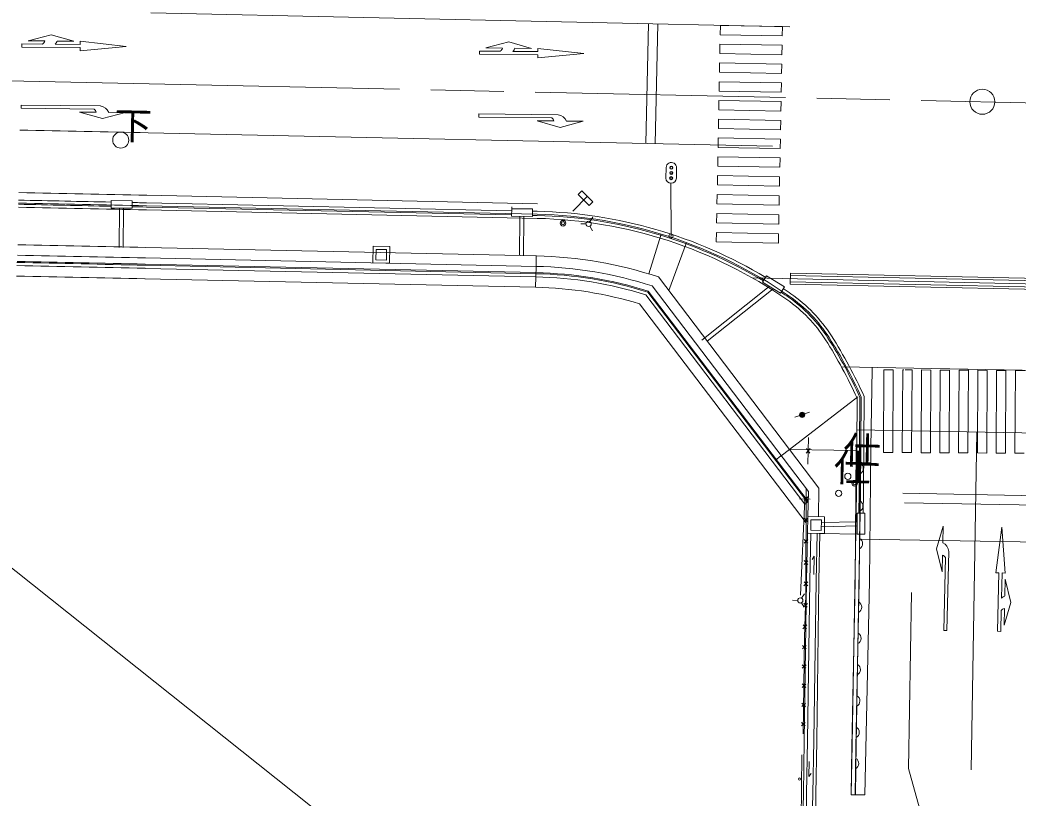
# Model space of a CAD drawing. Units: millimetres on the paper. Extents: x 40 to 680, y 20 to 380.
# Drawn here: x 423.22 to 471.05, y 254.19 to 291.49 of the extents above; entities that cross this region are included whole.
import ezdxf
from ezdxf.enums import TextEntityAlignment as Align

# ---------------------------------------------------------------- set-up
doc = ezdxf.new("R2010")
doc.units = ezdxf.units.MM
doc.linetypes.add('CHAIN', pattern=[18.5, 12, -1.5, 3.5, -1.5])
for name, color, linetype, lineweight in [('M-BGD', 7, 'Continuous', 13), ('M-BMK', 2, 'CHAIN', 13), ('M-STR-HTXT', 7, 'Continuous', 13), ('M-WORK', 1, 'Continuous', 13)]:
    doc.layers.add(name, color=color, linetype=linetype, lineweight=lineweight)
doc.styles.add('ＭＳ ゴシック', font='')
doc.styles.get('ＭＳ ゴシック').set_extended_font_data('MS Gothic')

msp = doc.modelspace()

# ---------------------------------------------------------------- linework, layer by layer
at = {"layer": 'M-BGD'}
msp.add_circle((469.336, 287.565), 0.6, dxfattribs=at)
at = {"layer": 'M-BMK'}
msp.add_line((429.413, 288.429), (540.325, 286.027), dxfattribs=at)
msp.add_arc((295.132, -5930.911), 6220.79, 88.76313, 89.20588, dxfattribs=at)
at = {"layer": 'M-STR-HTXT'}
msp.add_line((460.586, 247.345), (460.684, 256.255), dxfattribs=at)
at = {"layer": 'M-WORK'}
for p, q in [((460.106, 291.165), (429.486, 291.829)), ((453.209, 285.563), (453.334, 291.312)), ((453.659, 285.554), (453.783, 291.302)), ((456.781, 291.229), (456.773, 290.779)), ((459.758, 291.173), (456.781, 291.229)), ((459.75, 290.723), (459.758, 291.173)), ((423.302, 290.34), (423.301, 290.19)), ((424.302, 290.33), (423.302, 290.34)), ((424.706, 290.777), (423.604, 290.487)), ((424.404, 290.479), (423.604, 290.487)), ((425.804, 290.466), (424.706, 290.777)), ((426.102, 290.314), (424.902, 290.325)), ((425.804, 290.466), (425.004, 290.474)), ((426.104, 290.464), (426.102, 290.314)), ((428.301, 290.218), (426.104, 290.464)), ((446.641, 290.433), (445.538, 290.143)), ((447.738, 290.123), (446.641, 290.433)), ((456.764, 290.329), (456.756, 289.879)), ((456.764, 290.329), (459.742, 290.273)), ((456.773, 290.779), (459.75, 290.723)), ((426.101, 290.164), (423.301, 290.19)), ((428.301, 290.218), (426.099, 290.014)), ((426.101, 290.164), (426.099, 290.014)), ((445.237, 289.996), (445.235, 289.846)), ((448.035, 289.82), (445.235, 289.846)), ((446.237, 289.987), (445.237, 289.996)), ((446.338, 290.136), (445.538, 290.143)), ((448.037, 289.97), (446.837, 289.981)), ((447.738, 290.123), (446.938, 290.13)), ((450.236, 289.874), (448.034, 289.67)), ((448.038, 290.12), (448.037, 289.97)), ((450.236, 289.874), (448.038, 290.12)), ((456.756, 289.879), (459.733, 289.823)), ((459.742, 290.273), (459.733, 289.823)), ((448.035, 289.82), (448.034, 289.67)), ((456.747, 289.429), (456.739, 288.979)), ((456.747, 289.429), (459.725, 289.373)), ((459.725, 289.373), (459.716, 288.923)), ((456.739, 288.979), (459.716, 288.923)), ((456.73, 288.529), (456.722, 288.079)), ((456.73, 288.529), (459.708, 288.473)), ((459.708, 288.473), (459.699, 288.023)), ((456.722, 288.079), (459.699, 288.023)), ((456.714, 287.629), (456.705, 287.179)), ((456.714, 287.629), (459.691, 287.573)), ((459.691, 287.573), (459.682, 287.123)), ((423.274, 287.253), (423.275, 287.403)), ((426.773, 287.217), (423.274, 287.253)), ((427.07, 287.364), (423.275, 287.403)), ((427.169, 286.763), (426.072, 287.074)), ((426.872, 287.066), (426.072, 287.074)), ((428.272, 287.051), (427.169, 286.763)), ((428.272, 287.051), (427.472, 287.06)), ((445.207, 286.831), (445.208, 286.981)), ((449.003, 286.942), (445.208, 286.981)), ((456.705, 287.179), (459.682, 287.123)), ((448.706, 286.795), (445.207, 286.831)), ((449.102, 286.34), (448.005, 286.652)), ((448.805, 286.644), (448.005, 286.652)), ((450.205, 286.629), (449.102, 286.34)), ((450.205, 286.629), (449.405, 286.637)), ((456.697, 286.729), (456.688, 286.279)), ((456.697, 286.729), (459.674, 286.673)), ((459.674, 286.673), (459.665, 286.223)), ((459.288, 285.432), (429.362, 286.08)), ((456.688, 286.279), (459.665, 286.223)), ((456.68, 285.83), (456.671, 285.38)), ((456.68, 285.83), (459.657, 285.774)), ((459.657, 285.774), (459.648, 285.324)), ((456.671, 285.38), (459.648, 285.324)), ((456.663, 284.93), (456.654, 284.48)), ((456.663, 284.93), (459.64, 284.874)), ((459.631, 284.424), (459.64, 284.874)), ((454.174, 283.911), (454.185, 284.411)), ((454.674, 283.9), (454.684, 284.4)), ((456.654, 284.48), (459.631, 284.424)), ((454.404, 283.657), (454.418, 281.128)), ((456.646, 284.03), (456.637, 283.58)), ((456.646, 284.03), (459.623, 283.974)), ((459.615, 283.524), (459.623, 283.974)), ((450.14, 283.3), (449.965, 283.122)), ((450.14, 283.3), (450.675, 282.776)), ((456.637, 283.58), (459.615, 283.524)), ((427.594, 282.828), (427.59, 282.468)), ((428.594, 282.817), (427.594, 282.828)), ((428.594, 282.817), (428.59, 282.458)), ((446.78, 282.342), (429.289, 282.721)), ((448.017, 282.675), (429.297, 283.081)), ((450.407, 283.038), (449.708, 282.324)), ((449.965, 283.122), (450.5, 282.597)), ((450.675, 282.776), (450.5, 282.597)), ((456.629, 283.119), (456.62, 282.669)), ((456.62, 282.669), (459.597, 282.613)), ((456.629, 283.119), (459.606, 283.063)), ((459.597, 282.613), (459.606, 283.063)), ((428.59, 282.458), (427.59, 282.468)), ((427.983, 282.464), (427.965, 280.585)), ((428.183, 282.462), (428.165, 280.581)), ((448.002, 281.975), (429.282, 282.381)), ((446.778, 282.142), (429.285, 282.521)), ((448.006, 282.175), (429.286, 282.581)), ((446.781, 282.437), (446.778, 282.077)), ((447.781, 282.427), (446.781, 282.437)), ((446.787, 282.528), (446.79, 282.378)), ((447.781, 282.427), (447.777, 282.067)), ((448.009, 282.315), (447.78, 282.32)), ((456.611, 282.209), (456.603, 281.759)), ((456.611, 282.209), (459.589, 282.153)), ((447.777, 282.067), (446.778, 282.077)), ((447.17, 282.048), (447.152, 280.195)), ((447.37, 282.046), (447.352, 280.191)), ((448.005, 282.115), (447.778, 282.12)), ((450.343, 281.714), (450.093, 281.72)), ((450.533, 281.819), (450.663, 282.032)), ((456.603, 281.759), (459.58, 281.703)), ((459.58, 281.703), (459.589, 282.153)), ((450.528, 281.602), (450.649, 281.383)), ((456.594, 281.298), (456.586, 280.848)), ((456.594, 281.298), (459.572, 281.242)), ((459.563, 280.792), (459.572, 281.242)), ((453.357, 279.313), (453.94, 281.226)), ((454.307, 278.519), (455.156, 280.816)), ((456.586, 280.848), (459.563, 280.792)), ((447.963, 280.176), (429.243, 280.581)), ((440.141, 280.645), (440.123, 279.846)), ((440.94, 280.628), (440.141, 280.645)), ((440.923, 279.828), (440.94, 280.628)), ((447.952, 279.676), (429.232, 280.081)), ((440.123, 279.846), (440.923, 279.828)), ((447.963, 280.176), (447.952, 279.676)), ((447.941, 279.176), (429.221, 279.581)), ((447.944, 279.326), (429.224, 279.731)), ((447.945, 279.376), (429.225, 279.781)), ((447.93, 278.676), (447.952, 279.676)), ((460.136, 279.35), (460.125, 278.83)), ((460.136, 279.35), (481.61, 278.885)), ((447.93, 278.676), (429.21, 279.082)), ((461.5, 269.05), (453.815, 279.167)), ((458.308, 279.129), (486.519, 278.518)), ((458.997, 279.218), (458.808, 278.912)), ((459.659, 278.386), (458.808, 278.912)), ((459.848, 278.692), (458.997, 279.218)), ((460.127, 278.94), (486.366, 278.372)), ((460.134, 279.24), (486.672, 278.665)), ((460.952, 268.367), (453.299, 278.441)), ((460.991, 268.399), (453.33, 278.483)), ((460.998, 268.885), (453.511, 278.74)), ((459.128, 278.714), (455.897, 276.133)), ((459.309, 278.603), (456.157, 276.085)), ((459.848, 278.692), (459.659, 278.386)), ((460.125, 278.83), (481.599, 278.365)), ((460.834, 268.274), (453.209, 278.312)), ((460.886, 267.38), (452.908, 277.881)), ((462.59, 274.857), (478.48, 274.56)), ((464.06, 274.742), (463.995, 270.978)), ((464.063, 274.841), (464.06, 274.742)), ((464.62, 274.719), (464.598, 270.756)), ((464.62, 274.72), (465.063, 274.717)), ((465.042, 270.753), (465.063, 274.717)), ((465.519, 274.714), (465.498, 270.751)), ((465.519, 274.714), (465.576, 274.714)), ((465.635, 274.713), (465.969, 274.712)), ((465.969, 274.712), (465.948, 270.749)), ((466.419, 274.709), (466.398, 270.746)), ((466.419, 274.709), (466.869, 274.707)), ((466.869, 274.707), (466.848, 270.744)), ((467.319, 274.704), (467.298, 270.741)), ((467.319, 274.704), (467.769, 274.702)), ((467.769, 274.702), (467.748, 270.739)), ((468.219, 274.699), (468.198, 270.736)), ((468.219, 274.699), (468.669, 274.697)), ((468.669, 274.697), (468.648, 270.734)), ((469.119, 274.694), (469.098, 270.731)), ((469.119, 274.694), (469.569, 274.692)), ((469.569, 274.692), (469.548, 270.729)), ((470.019, 274.69), (469.998, 270.727)), ((470.019, 274.69), (470.469, 274.687)), ((470.469, 274.687), (470.448, 270.724)), ((470.919, 274.685), (470.898, 270.722)), ((470.919, 274.685), (471.369, 274.682)), ((460.097, 270.898), (463.367, 273.424)), ((463.301, 268.84), (463.331, 273.364)), ((463.441, 268.839), (463.472, 273.393)), ((463.501, 268.839), (463.532, 273.406)), ((463.641, 268.838), (463.672, 273.435)), ((460.343, 272.44), (461.054, 272.681)), ((463.31, 271.843), (478.277, 271.563)), ((469.079, 271.735), (468.801, 255.55)), ((461.006, 271.472), (460.973, 270.194)), ((459.699, 270.595), (460.097, 270.898)), ((463.294, 270.843), (460.097, 270.898)), ((461.081, 270.944), (460.898, 270.722)), ((460.904, 270.948), (461.075, 270.718)), ((463.295, 270.987), (463.236, 264.59)), ((463.495, 270.985), (463.295, 270.987)), ((463.495, 270.985), (463.436, 264.588)), ((463.995, 270.978), (463.936, 264.584)), ((464.598, 270.756), (465.042, 270.753)), ((465.498, 270.751), (465.948, 270.749)), ((466.398, 270.746), (466.848, 270.744)), ((467.298, 270.741), (467.748, 270.739)), ((468.198, 270.736), (468.648, 270.734)), ((469.098, 270.731), (469.548, 270.729)), ((469.998, 270.727), (470.448, 270.724)), ((470.898, 270.722), (471.348, 270.719)), ((459.411, 270.374), (459.684, 270.592)), ((460.89, 269.052), (460.876, 263.948)), ((460.978, 267.682), (460.998, 268.885)), ((461.478, 267.674), (461.5, 269.05)), ((463.301, 268.842), (463.096, 256.778)), ((463.501, 268.839), (463.296, 256.774)), ((463.441, 268.84), (463.424, 267.841)), ((463.64, 268.836), (463.624, 267.84)), ((465.519, 268.801), (472.027, 268.679)), ((439.562, 251.906), (418.51, 268.645)), ((461.078, 268.514), (460.578, 268.536)), ((460.628, 263.913), (460.828, 268.525)), ((460.977, 268.632), (460.8, 268.452)), ((460.801, 268.632), (460.977, 268.451)), ((460.834, 268.274), (460.991, 268.399)), ((465.604, 268.349), (472.019, 268.229)), ((463.338, 266.841), (463.344, 267.841)), ((463.704, 267.839), (463.344, 267.841)), ((463.698, 266.839), (463.704, 267.839)), ((460.798, 267.611), (460.974, 267.43)), ((460.974, 267.611), (460.798, 267.431)), ((463.344, 267.437), (461.625, 267.397)), ((460.908, 264.61), (460.965, 266.882)), ((463.349, 267.237), (461.62, 267.197)), ((467.457, 267.227), (467.132, 266.134)), ((467.457, 267.227), (467.438, 266.427)), ((470.262, 267.18), (469.984, 264.986)), ((470.262, 267.18), (470.434, 264.975)), ((460.795, 266.591), (460.971, 266.41)), ((460.972, 266.59), (460.795, 266.41)), ((461.515, 266.873), (461.015, 266.881)), ((461.077, 264.607), (461.115, 266.88)), ((461.377, 264.602), (461.415, 266.875)), ((461.507, 264.6), (461.545, 266.873)), ((461.515, 266.873), (461.515, 266.874)), ((463.457, 266.839), (461.545, 266.872)), ((463.698, 266.839), (463.338, 266.841)), ((463.462, 266.597), (478.596, 266.337)), ((467.132, 266.134), (467.406, 265.027)), ((467.729, 266.015), (467.641, 262.221)), ((460.792, 265.57), (460.968, 265.389)), ((460.969, 265.569), (460.792, 265.389)), ((461.18, 265.62), (461.276, 265.79)), ((461.276, 265.79), (461.257, 264.908)), ((467.425, 265.827), (467.406, 265.027)), ((467.572, 265.724), (467.492, 262.225)), ((470.134, 264.982), (469.984, 264.986)), ((470.134, 264.982), (470.067, 262.183)), ((470.284, 264.979), (470.255, 263.779)), ((470.434, 264.975), (470.284, 264.979)), ((460.966, 264.548), (460.789, 264.368)), ((460.79, 264.549), (460.966, 264.368)), ((460.805, 256.951), (460.908, 264.61)), ((460.955, 256.948), (461.077, 264.607)), ((461.377, 264.602), (461.255, 256.942)), ((461.405, 256.94), (461.502, 264.601)), ((463.077, 256.629), (463.236, 264.59)), ((463.431, 264.589), (463.277, 256.626)), ((463.711, 254.347), (463.935, 264.585)), ((470.427, 264.675), (470.407, 263.876)), ((470.427, 264.675), (470.7, 263.568)), ((465.946, 264.036), (465.801, 255.601)), ((460.488, 263.667), (460.238, 263.673)), ((460.673, 263.555), (460.793, 263.336)), ((460.677, 263.771), (460.807, 263.985)), ((460.876, 263.948), (460.813, 261.882)), ((470.7, 263.568), (470.374, 262.476)), ((460.951, 263.52), (460.769, 263.343)), ((460.775, 263.525), (460.946, 263.337)), ((470.241, 263.179), (470.217, 262.18)), ((470.393, 263.276), (470.374, 262.476)), ((460.92, 262.487), (460.738, 262.31)), ((460.744, 262.492), (460.914, 262.304)), ((467.492, 262.225), (467.641, 262.221)), ((470.217, 262.18), (470.067, 262.183)), ((460.813, 261.882), (460.757, 257.268)), ((460.897, 261.501), (460.718, 261.34)), ((460.72, 261.503), (460.895, 261.338)), ((460.886, 260.578), (460.707, 260.417)), ((460.709, 260.58), (460.884, 260.415)), ((460.874, 259.655), (460.696, 259.495)), ((460.698, 259.658), (460.872, 259.492)), ((460.863, 258.733), (460.684, 258.572)), ((460.686, 258.735), (460.861, 258.57)), ((460.852, 257.81), (460.673, 257.649)), ((460.675, 257.812), (460.85, 257.647)), ((460.805, 256.951), (460.758, 254.394)), ((460.955, 256.948), (460.908, 254.391)), ((461.255, 256.942), (461.208, 254.386)), ((461.405, 256.94), (461.358, 254.383)), ((463.045, 254.347), (463.077, 256.629)), ((463.096, 256.775), (463.052, 254.347)), ((463.245, 254.344), (463.277, 256.626)), ((463.296, 256.772), (463.252, 254.344)), ((461.019, 255.219), (461.042, 255.938)), ((468.628, 245.476), (465.801, 255.601)), ((461.13, 255.365), (461.019, 255.219)), ((460.758, 254.394), (460.604, 245.645)), ((460.908, 254.391), (460.754, 245.643)), ((461.208, 254.386), (461.054, 245.637)), ((461.358, 254.383), (461.204, 245.635)), ((463.045, 254.347), (463.711, 254.347))]:
    msp.add_line(p, q, dxfattribs=at)
for points in [[(440.276, 279.992), (440.776, 279.981), (440.787, 280.481), (440.287, 280.492)], [(460.965, 266.882), (461.765, 266.87), (461.778, 267.67), (460.978, 267.682)], [(461.118, 267.03), (461.618, 267.022), (461.625, 267.522), (461.125, 267.53)]]:
    msp.add_lwpolyline(points, close=True, dxfattribs=at)
for centre, radius in [((428.047, 285.729), 0.385), ((454.429, 284.156), 0.075), ((454.434, 284.406), 0.075), ((454.429, 284.156), 0.05), ((454.434, 284.406), 0.05), ((454.424, 283.906), 0.075), ((454.424, 283.906), 0.05), ((449.244, 281.745), 0.135), ((449.244, 281.745), 0.0755), ((450.468, 281.712), 0.125), ((454.418, 281.128), 0.1), ((460.699, 272.56), 0.125), ((460.699, 272.56), 0.1), ((460.699, 272.56), 0.075), ((460.699, 272.56), 0.05), ((460.699, 272.56), 0.025), ((462.889, 269.608), 0.15), ((463.216, 269.282), 0.135), ((463.216, 269.282), 0.0755), ((462.446, 268.792), 0.15), ((460.613, 263.664), 0.125), ((460.575, 255.103), 0.05)]:
    msp.add_circle(centre, radius, dxfattribs=at)
for centre, radius, start, end in [((424.156, 290.539), 0.254, 305.0056, 346.5493), ((424.544, 290.677), 0.502, 315.4342, 336.1206), ((446.091, 290.195), 0.254, 305.0056, 346.5493), ((446.479, 290.333), 0.502, 315.4342, 336.1206), ((426.624, 287.012), 0.254, 12.3246, 53.8683), ((427.009, 286.865), 0.502, 22.7533, 83.051), ((448.557, 286.589), 0.254, 12.3246, 53.8683), ((448.942, 286.443), 0.502, 22.7533, 83.051), ((299.472, -5710.163), 5997.65, 88.75906, 88.81776), ((454.434, 284.406), 0.25, 358.7542, 178.7548), ((454.424, 283.906), 0.25, 178.7553, 358.7536), ((299.472, -5710.163), 5994.65, 88.75906, 88.81776), ((299.472, -5710.163), 5994.15, 88.75906, 88.81776), ((299.472, -5710.163), 5994.29, 88.77527, 88.81776), ((299.472, -5710.163), 5994.29, 88.75906, 88.76571), ((299.472, -5710.163), 5993.95, 88.75906, 88.81776), ((299.472, -5710.163), 5994.09, 88.77525, 88.81776), ((299.472, -5710.163), 5994.09, 88.75906, 88.76569), ((447.53, 260.18), 22.14, 58.9397, 88.7591), ((447.53, 260.18), 21.8, 55.2017, 88.7591), ((447.53, 260.18), 21.94, 58.9457, 88.7591), ((447.53, 260.18), 22, 55.2017, 88.7591), ((299.472, -5710.163), 5992.15, 88.75906, 88.8176), ((299.472, -5710.163), 5991.3, 88.75906, 88.81791), ((299.472, -5710.163), 5991.35, 88.75906, 88.81776), ((299.472, -5710.163), 5991.65, 88.75906, 88.81776), ((447.53, 260.18), 20, 71.6836, 88.7591), ((299.472, -5710.163), 5991.15, 88.75906, 88.81791), ((447.53, 260.18), 19.15, 72.4646, 88.7591), ((447.53, 260.18), 19.2, 72.4172, 88.7591), ((447.53, 260.18), 19.5, 72.1366, 88.7591), ((299.472, -5710.163), 5990.65, 88.75906, 88.81791), ((447.53, 260.18), 19, 72.608, 88.7591), ((447.53, 260.18), 18.5, 73.099, 88.7591), ((447.53, 260.18), 21.94, 55.2017, 56.3339), ((447.53, 260.18), 22.14, 55.2017, 56.3514), ((456.09, 272.498), 7.14, 32.5727, 55.2017), ((456.09, 272.498), 6.8, 32.5727, 55.2017), ((456.09, 272.498), 6.94, 32.5727, 55.2017), ((456.09, 272.498), 7, 32.5727, 55.2017), ((443.449, 264.422), 21.8, 24.2139, 32.5727), ((443.449, 264.422), 21.94, 24.134, 32.5727), ((443.449, 264.422), 22, 24.1001, 32.5727), ((443.449, 264.422), 22.14, 24.0213, 32.5727), ((463.348, 269.99), 0.283, 297.5397, 61.3949), ((463.331, 268.19), 0.283, 297.5409, 61.3942), ((463.314, 266.39), 0.283, 297.5404, 61.3948), ((467.229, 265.971), 0.502, 5.0344, 65.3322), ((467.362, 265.581), 0.254, 34.2171, 75.7609), ((463.273, 263.345), 0.283, 296.9637, 60.818), ((470.595, 263.41), 0.502, 111.9649, 132.6512), ((470.444, 263.027), 0.254, 101.5362, 143.0799), ((463.244, 261.846), 0.283, 296.9631, 60.8175), ((463.215, 260.346), 0.283, 296.9636, 60.8169), ((463.186, 258.846), 0.283, 296.9631, 60.8175), ((463.157, 257.347), 0.283, 296.9638, 60.8173), ((463.132, 255.846), 0.283, 297.2755, 61.1319)]:
    msp.add_arc(centre, radius, start, end, dxfattribs=at)

# ---------------------------------------------------------------- texts
at = {"layer": 'M-WORK', "style": 'ＭＳ ゴシック'}
for s, p in [('下', (427.723, 285.39)), ('仕', (462.65, 269.821)), ('仕', (462.196, 268.983))]:
    msp.add_text(s, height=1.32, rotation=358.746, dxfattribs=at).set_placement(p, align=Align.BOTTOM_LEFT)

doc.saveas('drawing.dxf')
